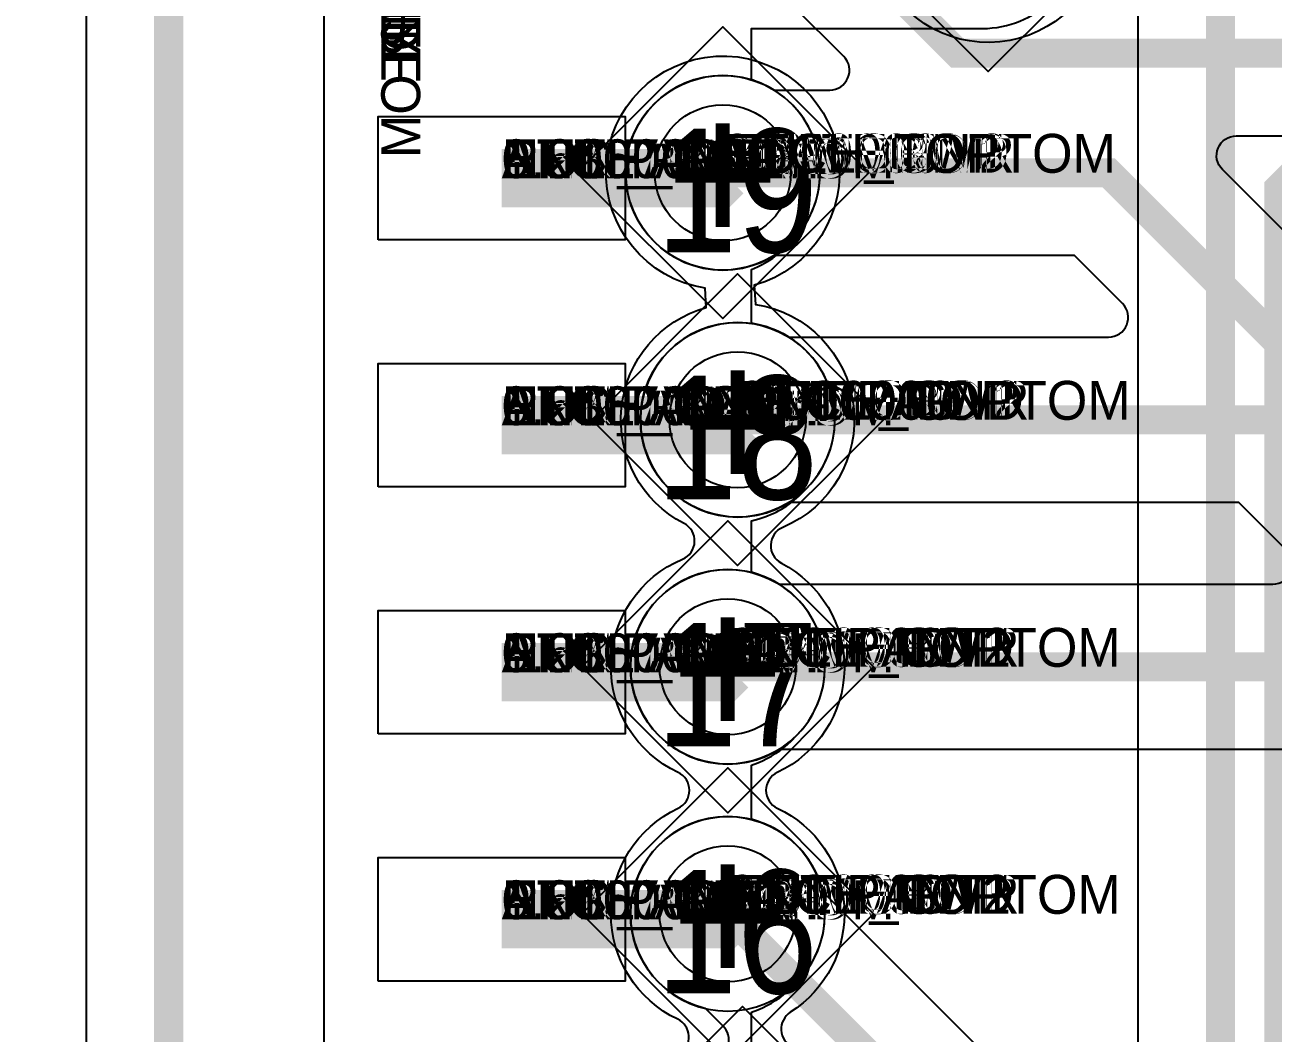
# Model space of a CAD drawing. Extents: x 0 to 323, y 0 to 320.
# Drawn here: x 104.1 to 110.52, y 10.41 to 15.59 of the extents above; entities that cross this region are included whole.
import ezdxf
from ezdxf.enums import TextEntityAlignment as Align

# ---------------------------------------------------------------- set-up
doc = ezdxf.new("R2010")
doc.units = 0
doc.header["$MEASUREMENT"] = 0
doc.layers.get('0').update_dxf_attribs({"linetype": 'CONTINUOUS'})
for name, color, linetype in [('CDN_FIGURES', 7, 'CONTINUOUS'), ('ETCH_BOTTOM', 7, 'CONTINUOUS'), ('ETCH_GND', 3, 'CONTINUOUS'), ('ETCH_INT1', 4, 'CONTINUOUS'), ('ETCH_INT2', 5, 'CONTINUOUS'), ('ETCH_PWR', 6, 'CONTINUOUS'), ('ETCH_TOP', 2, 'CONTINUOUS'), ('MANUFACTURING_NCLEGEND-1-6', 8, 'CONTINUOUS'), ('PACKAGE_GEOMETRY_ASSEMBLY_TOP', 11, 'CONTINUOUS'), ('PACKAGE_GEOMETRY_PIN_NUMBER', 9, 'CONTINUOUS')]:
    doc.layers.add(name, color=color, linetype=linetype)

# ---------------------------------------------------------------- blocks, each defined once
blk = doc.blocks.new('PAD_INFO')
for tag in ['SHAPE_TYPE', 'PAD_HEIGHT', 'PAD_LAYER', 'PAD_TYPE', 'PAD_WIDTH']:
    blk.add_attdef(tag, (0, 0), '', height=0.2)
at = {"flags": 2}
blk.add_attdef('CDN_TYPE', (0, 0), '', height=0.2, dxfattribs=at)
blk = doc.blocks.new('DRILL_INFO')
at = {"flags": 2}
blk.add_attdef('CDN_TYPE', (0, 0), '', height=0.2, dxfattribs=at)
for tag in ['FSHAPE', 'FCHAR', 'DRILL_HEIGHT', 'DIAMETER', 'PLATED', 'DRILL_WIDTH']:
    blk.add_attdef(tag, (0, 0), '', height=0.2)
blk = doc.blocks.new('VIA0700X0300')
at = {"layer": 'ETCH_BOTTOM'}
blk.add_circle((0, 0), 0.35, dxfattribs=at)
at = {"layer": 'ETCH_GND'}
blk.add_circle((0, 0), 0.35, dxfattribs=at)
at = {"layer": 'ETCH_INT1'}
blk.add_circle((0, 0), 0.35, dxfattribs=at)
at = {"layer": 'ETCH_INT2'}
blk.add_circle((0, 0), 0.35, dxfattribs=at)
at = {"layer": 'ETCH_PWR'}
blk.add_circle((0, 0), 0.35, dxfattribs=at)
at = {"layer": 'ETCH_TOP'}
blk.add_circle((0, 0), 0.35, dxfattribs=at)
ref = blk.add_blockref('PAD_INFO', (0, 0))
ref.add_attrib('PAD_LAYER', 'ETCH_TOP', (0, 0), dxfattribs={"height": 0.2})
ref.add_attrib('SHAPE_TYPE', 'NULL', (0, 0), dxfattribs={"height": 0.2})
ref.add_attrib('PAD_TYPE', 'ANTIPAD', (0, 0), dxfattribs={"height": 0.2})
ref.add_attrib('PAD_WIDTH', '0.000000', (0, 0), dxfattribs={"height": 0.2})
ref.add_attrib('PAD_HEIGHT', '0.000000', (0, 0), dxfattribs={"height": 0.2})
ref = blk.add_blockref('PAD_INFO', (0, 0))
ref.add_attrib('PAD_LAYER', 'ETCH_GND', (0, 0), dxfattribs={"height": 0.2})
ref.add_attrib('SHAPE_TYPE', 'NULL', (0, 0), dxfattribs={"height": 0.2})
ref.add_attrib('PAD_TYPE', 'ANTIPAD', (0, 0), dxfattribs={"height": 0.2})
ref.add_attrib('PAD_WIDTH', '0.000000', (0, 0), dxfattribs={"height": 0.2})
ref.add_attrib('PAD_HEIGHT', '0.000000', (0, 0), dxfattribs={"height": 0.2})
ref = blk.add_blockref('PAD_INFO', (0, 0))
ref.add_attrib('PAD_LAYER', 'ETCH_INT1', (0, 0), dxfattribs={"height": 0.2})
ref.add_attrib('SHAPE_TYPE', 'NULL', (0, 0), dxfattribs={"height": 0.2})
ref.add_attrib('PAD_TYPE', 'ANTIPAD', (0, 0), dxfattribs={"height": 0.2})
ref.add_attrib('PAD_WIDTH', '0.000000', (0, 0), dxfattribs={"height": 0.2})
ref.add_attrib('PAD_HEIGHT', '0.000000', (0, 0), dxfattribs={"height": 0.2})
ref = blk.add_blockref('PAD_INFO', (0, 0))
ref.add_attrib('PAD_LAYER', 'ETCH_INT2', (0, 0), dxfattribs={"height": 0.2})
ref.add_attrib('SHAPE_TYPE', 'NULL', (0, 0), dxfattribs={"height": 0.2})
ref.add_attrib('PAD_TYPE', 'ANTIPAD', (0, 0), dxfattribs={"height": 0.2})
ref.add_attrib('PAD_WIDTH', '0.000000', (0, 0), dxfattribs={"height": 0.2})
ref.add_attrib('PAD_HEIGHT', '0.000000', (0, 0), dxfattribs={"height": 0.2})
ref = blk.add_blockref('PAD_INFO', (0, 0))
ref.add_attrib('PAD_LAYER', 'ETCH_PWR', (0, 0), dxfattribs={"height": 0.2})
ref.add_attrib('SHAPE_TYPE', 'NULL', (0, 0), dxfattribs={"height": 0.2})
ref.add_attrib('PAD_TYPE', 'ANTIPAD', (0, 0), dxfattribs={"height": 0.2})
ref.add_attrib('PAD_WIDTH', '0.000000', (0, 0), dxfattribs={"height": 0.2})
ref.add_attrib('PAD_HEIGHT', '0.000000', (0, 0), dxfattribs={"height": 0.2})
ref = blk.add_blockref('PAD_INFO', (0, 0))
ref.add_attrib('PAD_LAYER', 'ETCH_BOTTOM', (0, 0), dxfattribs={"height": 0.2})
ref.add_attrib('SHAPE_TYPE', 'NULL', (0, 0), dxfattribs={"height": 0.2})
ref.add_attrib('PAD_TYPE', 'ANTIPAD', (0, 0), dxfattribs={"height": 0.2})
ref.add_attrib('PAD_WIDTH', '0.000000', (0, 0), dxfattribs={"height": 0.2})
ref.add_attrib('PAD_HEIGHT', '0.000000', (0, 0), dxfattribs={"height": 0.2})
ref = blk.add_blockref('PAD_INFO', (0, 0))
ref.add_attrib('PAD_LAYER', 'ETCH_TOP', (0, 0), dxfattribs={"height": 0.2})
ref.add_attrib('SHAPE_TYPE', 'NULL', (0, 0), dxfattribs={"height": 0.2})
ref.add_attrib('PAD_TYPE', 'THERMAL', (0, 0), dxfattribs={"height": 0.2})
ref.add_attrib('PAD_WIDTH', '0.000000', (0, 0), dxfattribs={"height": 0.2})
ref.add_attrib('PAD_HEIGHT', '0.000000', (0, 0), dxfattribs={"height": 0.2})
ref = blk.add_blockref('PAD_INFO', (0, 0))
ref.add_attrib('PAD_LAYER', 'ETCH_GND', (0, 0), dxfattribs={"height": 0.2})
ref.add_attrib('SHAPE_TYPE', 'NULL', (0, 0), dxfattribs={"height": 0.2})
ref.add_attrib('PAD_TYPE', 'THERMAL', (0, 0), dxfattribs={"height": 0.2})
ref.add_attrib('PAD_WIDTH', '0.000000', (0, 0), dxfattribs={"height": 0.2})
ref.add_attrib('PAD_HEIGHT', '0.000000', (0, 0), dxfattribs={"height": 0.2})
ref = blk.add_blockref('PAD_INFO', (0, 0))
ref.add_attrib('PAD_LAYER', 'ETCH_INT1', (0, 0), dxfattribs={"height": 0.2})
ref.add_attrib('SHAPE_TYPE', 'NULL', (0, 0), dxfattribs={"height": 0.2})
ref.add_attrib('PAD_TYPE', 'THERMAL', (0, 0), dxfattribs={"height": 0.2})
ref.add_attrib('PAD_WIDTH', '0.000000', (0, 0), dxfattribs={"height": 0.2})
ref.add_attrib('PAD_HEIGHT', '0.000000', (0, 0), dxfattribs={"height": 0.2})
ref = blk.add_blockref('PAD_INFO', (0, 0))
ref.add_attrib('PAD_LAYER', 'ETCH_INT2', (0, 0), dxfattribs={"height": 0.2})
ref.add_attrib('SHAPE_TYPE', 'NULL', (0, 0), dxfattribs={"height": 0.2})
ref.add_attrib('PAD_TYPE', 'THERMAL', (0, 0), dxfattribs={"height": 0.2})
ref.add_attrib('PAD_WIDTH', '0.000000', (0, 0), dxfattribs={"height": 0.2})
ref.add_attrib('PAD_HEIGHT', '0.000000', (0, 0), dxfattribs={"height": 0.2})
ref = blk.add_blockref('PAD_INFO', (0, 0))
ref.add_attrib('PAD_LAYER', 'ETCH_PWR', (0, 0), dxfattribs={"height": 0.2})
ref.add_attrib('SHAPE_TYPE', 'NULL', (0, 0), dxfattribs={"height": 0.2})
ref.add_attrib('PAD_TYPE', 'THERMAL', (0, 0), dxfattribs={"height": 0.2})
ref.add_attrib('PAD_WIDTH', '0.000000', (0, 0), dxfattribs={"height": 0.2})
ref.add_attrib('PAD_HEIGHT', '0.000000', (0, 0), dxfattribs={"height": 0.2})
ref = blk.add_blockref('PAD_INFO', (0, 0))
ref.add_attrib('PAD_LAYER', 'ETCH_BOTTOM', (0, 0), dxfattribs={"height": 0.2})
ref.add_attrib('SHAPE_TYPE', 'NULL', (0, 0), dxfattribs={"height": 0.2})
ref.add_attrib('PAD_TYPE', 'THERMAL', (0, 0), dxfattribs={"height": 0.2})
ref.add_attrib('PAD_WIDTH', '0.000000', (0, 0), dxfattribs={"height": 0.2})
ref.add_attrib('PAD_HEIGHT', '0.000000', (0, 0), dxfattribs={"height": 0.2})
ref = blk.add_blockref('PAD_INFO', (0, 0))
ref.add_attrib('PAD_LAYER', 'ETCH_TOP', (0, 0), dxfattribs={"height": 0.2})
ref.add_attrib('SHAPE_TYPE', 'CIRCLE', (0, 0), dxfattribs={"height": 0.2})
ref.add_attrib('PAD_TYPE', 'REGULAR', (0, 0), dxfattribs={"height": 0.2})
ref.add_attrib('PAD_WIDTH', '0.700000', (0, 0), dxfattribs={"height": 0.2})
ref.add_attrib('PAD_HEIGHT', '0.700000', (0, 0), dxfattribs={"height": 0.2})
ref = blk.add_blockref('PAD_INFO', (0, 0))
ref.add_attrib('PAD_LAYER', 'ETCH_GND', (0, 0), dxfattribs={"height": 0.2})
ref.add_attrib('SHAPE_TYPE', 'CIRCLE', (0, 0), dxfattribs={"height": 0.2})
ref.add_attrib('PAD_TYPE', 'REGULAR', (0, 0), dxfattribs={"height": 0.2})
ref.add_attrib('PAD_WIDTH', '0.700000', (0, 0), dxfattribs={"height": 0.2})
ref.add_attrib('PAD_HEIGHT', '0.700000', (0, 0), dxfattribs={"height": 0.2})
ref = blk.add_blockref('PAD_INFO', (0, 0))
ref.add_attrib('PAD_LAYER', 'ETCH_INT1', (0, 0), dxfattribs={"height": 0.2})
ref.add_attrib('SHAPE_TYPE', 'CIRCLE', (0, 0), dxfattribs={"height": 0.2})
ref.add_attrib('PAD_TYPE', 'REGULAR', (0, 0), dxfattribs={"height": 0.2})
ref.add_attrib('PAD_WIDTH', '0.700000', (0, 0), dxfattribs={"height": 0.2})
ref.add_attrib('PAD_HEIGHT', '0.700000', (0, 0), dxfattribs={"height": 0.2})
ref = blk.add_blockref('PAD_INFO', (0, 0))
ref.add_attrib('PAD_LAYER', 'ETCH_INT2', (0, 0), dxfattribs={"height": 0.2})
ref.add_attrib('SHAPE_TYPE', 'CIRCLE', (0, 0), dxfattribs={"height": 0.2})
ref.add_attrib('PAD_TYPE', 'REGULAR', (0, 0), dxfattribs={"height": 0.2})
ref.add_attrib('PAD_WIDTH', '0.700000', (0, 0), dxfattribs={"height": 0.2})
ref.add_attrib('PAD_HEIGHT', '0.700000', (0, 0), dxfattribs={"height": 0.2})
ref = blk.add_blockref('PAD_INFO', (0, 0))
ref.add_attrib('PAD_LAYER', 'ETCH_PWR', (0, 0), dxfattribs={"height": 0.2})
ref.add_attrib('SHAPE_TYPE', 'CIRCLE', (0, 0), dxfattribs={"height": 0.2})
ref.add_attrib('PAD_TYPE', 'REGULAR', (0, 0), dxfattribs={"height": 0.2})
ref.add_attrib('PAD_WIDTH', '0.700000', (0, 0), dxfattribs={"height": 0.2})
ref.add_attrib('PAD_HEIGHT', '0.700000', (0, 0), dxfattribs={"height": 0.2})
ref = blk.add_blockref('PAD_INFO', (0, 0))
ref.add_attrib('PAD_LAYER', 'ETCH_BOTTOM', (0, 0), dxfattribs={"height": 0.2})
ref.add_attrib('SHAPE_TYPE', 'CIRCLE', (0, 0), dxfattribs={"height": 0.2})
ref.add_attrib('PAD_TYPE', 'REGULAR', (0, 0), dxfattribs={"height": 0.2})
ref.add_attrib('PAD_WIDTH', '0.700000', (0, 0), dxfattribs={"height": 0.2})
ref.add_attrib('PAD_HEIGHT', '0.700000', (0, 0), dxfattribs={"height": 0.2})
ref = blk.add_blockref('DRILL_INFO', (0, 0))
ref.add_attrib('DIAMETER', '0.300000', (0, 0), dxfattribs={"height": 0.2})
ref.add_attrib('PLATED', 'PLATED', (0, 0), dxfattribs={"height": 0.2})
ref.add_attrib('FSHAPE', 'DIAMOND', (0, 0), dxfattribs={"height": 0.2})
ref.add_attrib('FCHAR', '+', (0, 0), dxfattribs={"height": 0.2})
ref.add_attrib('DRILL_WIDTH', '1.500000', (0, 0), dxfattribs={"height": 0.2})
ref.add_attrib('DRILL_HEIGHT', '1.500000', (0, 0), dxfattribs={"height": 0.2})
for tag in ['CDN_TYPE', 'PIN']:
    blk.add_attdef(tag, (0, 0), '', height=0.2)
at = {"flags": 2}
for tag in ['PSTKNAME', 'BBV']:
    blk.add_attdef(tag, (0, 0), '', height=0.2, dxfattribs=at)
blk = doc.blocks.new('FIGURE_DIAMOND')
at = {"layer": 'CDN_FIGURES'}
blk.add_lwpolyline([(-0.5, 0), (0, 0.5), (0.5, 0), (0, -0.5)], close=True, dxfattribs=at)
blk = doc.blocks.new('SMD50_25')
at = {"layer": 'ETCH_TOP'}
blk.add_lwpolyline([(-0.635, -0.3175), (-0.635, 0.3175), (0.635, 0.3175), (0.635, -0.3175)], close=True, dxfattribs=at)
ref = blk.add_blockref('PAD_INFO', (0, 0))
ref.add_attrib('PAD_LAYER', 'ETCH_TOP', (0, 0), dxfattribs={"height": 0.2})
ref.add_attrib('SHAPE_TYPE', 'NULL', (0, 0), dxfattribs={"height": 0.2})
ref.add_attrib('PAD_TYPE', 'ANTIPAD', (0, 0), dxfattribs={"height": 0.2})
ref.add_attrib('PAD_WIDTH', '0.000000', (0, 0), dxfattribs={"height": 0.2})
ref.add_attrib('PAD_HEIGHT', '0.000000', (0, 0), dxfattribs={"height": 0.2})
ref = blk.add_blockref('PAD_INFO', (0, 0))
ref.add_attrib('PAD_LAYER', 'ETCH_GND', (0, 0), dxfattribs={"height": 0.2})
ref.add_attrib('SHAPE_TYPE', 'NULL', (0, 0), dxfattribs={"height": 0.2})
ref.add_attrib('PAD_TYPE', 'ANTIPAD', (0, 0), dxfattribs={"height": 0.2})
ref.add_attrib('PAD_WIDTH', '0.000000', (0, 0), dxfattribs={"height": 0.2})
ref.add_attrib('PAD_HEIGHT', '0.000000', (0, 0), dxfattribs={"height": 0.2})
ref = blk.add_blockref('PAD_INFO', (0, 0))
ref.add_attrib('PAD_LAYER', 'ETCH_INT1', (0, 0), dxfattribs={"height": 0.2})
ref.add_attrib('SHAPE_TYPE', 'NULL', (0, 0), dxfattribs={"height": 0.2})
ref.add_attrib('PAD_TYPE', 'ANTIPAD', (0, 0), dxfattribs={"height": 0.2})
ref.add_attrib('PAD_WIDTH', '0.000000', (0, 0), dxfattribs={"height": 0.2})
ref.add_attrib('PAD_HEIGHT', '0.000000', (0, 0), dxfattribs={"height": 0.2})
ref = blk.add_blockref('PAD_INFO', (0, 0))
ref.add_attrib('PAD_LAYER', 'ETCH_INT2', (0, 0), dxfattribs={"height": 0.2})
ref.add_attrib('SHAPE_TYPE', 'NULL', (0, 0), dxfattribs={"height": 0.2})
ref.add_attrib('PAD_TYPE', 'ANTIPAD', (0, 0), dxfattribs={"height": 0.2})
ref.add_attrib('PAD_WIDTH', '0.000000', (0, 0), dxfattribs={"height": 0.2})
ref.add_attrib('PAD_HEIGHT', '0.000000', (0, 0), dxfattribs={"height": 0.2})
ref = blk.add_blockref('PAD_INFO', (0, 0))
ref.add_attrib('PAD_LAYER', 'ETCH_PWR', (0, 0), dxfattribs={"height": 0.2})
ref.add_attrib('SHAPE_TYPE', 'NULL', (0, 0), dxfattribs={"height": 0.2})
ref.add_attrib('PAD_TYPE', 'ANTIPAD', (0, 0), dxfattribs={"height": 0.2})
ref.add_attrib('PAD_WIDTH', '0.000000', (0, 0), dxfattribs={"height": 0.2})
ref.add_attrib('PAD_HEIGHT', '0.000000', (0, 0), dxfattribs={"height": 0.2})
ref = blk.add_blockref('PAD_INFO', (0, 0))
ref.add_attrib('PAD_LAYER', 'ETCH_BOTTOM', (0, 0), dxfattribs={"height": 0.2})
ref.add_attrib('SHAPE_TYPE', 'NULL', (0, 0), dxfattribs={"height": 0.2})
ref.add_attrib('PAD_TYPE', 'ANTIPAD', (0, 0), dxfattribs={"height": 0.2})
ref.add_attrib('PAD_WIDTH', '0.000000', (0, 0), dxfattribs={"height": 0.2})
ref.add_attrib('PAD_HEIGHT', '0.000000', (0, 0), dxfattribs={"height": 0.2})
ref = blk.add_blockref('PAD_INFO', (0, 0))
ref.add_attrib('PAD_LAYER', 'ETCH_TOP', (0, 0), dxfattribs={"height": 0.2})
ref.add_attrib('SHAPE_TYPE', 'NULL', (0, 0), dxfattribs={"height": 0.2})
ref.add_attrib('PAD_TYPE', 'THERMAL', (0, 0), dxfattribs={"height": 0.2})
ref.add_attrib('PAD_WIDTH', '0.000000', (0, 0), dxfattribs={"height": 0.2})
ref.add_attrib('PAD_HEIGHT', '0.000000', (0, 0), dxfattribs={"height": 0.2})
ref = blk.add_blockref('PAD_INFO', (0, 0))
ref.add_attrib('PAD_LAYER', 'ETCH_GND', (0, 0), dxfattribs={"height": 0.2})
ref.add_attrib('SHAPE_TYPE', 'NULL', (0, 0), dxfattribs={"height": 0.2})
ref.add_attrib('PAD_TYPE', 'THERMAL', (0, 0), dxfattribs={"height": 0.2})
ref.add_attrib('PAD_WIDTH', '0.000000', (0, 0), dxfattribs={"height": 0.2})
ref.add_attrib('PAD_HEIGHT', '0.000000', (0, 0), dxfattribs={"height": 0.2})
ref = blk.add_blockref('PAD_INFO', (0, 0))
ref.add_attrib('PAD_LAYER', 'ETCH_INT1', (0, 0), dxfattribs={"height": 0.2})
ref.add_attrib('SHAPE_TYPE', 'NULL', (0, 0), dxfattribs={"height": 0.2})
ref.add_attrib('PAD_TYPE', 'THERMAL', (0, 0), dxfattribs={"height": 0.2})
ref.add_attrib('PAD_WIDTH', '0.000000', (0, 0), dxfattribs={"height": 0.2})
ref.add_attrib('PAD_HEIGHT', '0.000000', (0, 0), dxfattribs={"height": 0.2})
ref = blk.add_blockref('PAD_INFO', (0, 0))
ref.add_attrib('PAD_LAYER', 'ETCH_INT2', (0, 0), dxfattribs={"height": 0.2})
ref.add_attrib('SHAPE_TYPE', 'NULL', (0, 0), dxfattribs={"height": 0.2})
ref.add_attrib('PAD_TYPE', 'THERMAL', (0, 0), dxfattribs={"height": 0.2})
ref.add_attrib('PAD_WIDTH', '0.000000', (0, 0), dxfattribs={"height": 0.2})
ref.add_attrib('PAD_HEIGHT', '0.000000', (0, 0), dxfattribs={"height": 0.2})
ref = blk.add_blockref('PAD_INFO', (0, 0))
ref.add_attrib('PAD_LAYER', 'ETCH_PWR', (0, 0), dxfattribs={"height": 0.2})
ref.add_attrib('SHAPE_TYPE', 'NULL', (0, 0), dxfattribs={"height": 0.2})
ref.add_attrib('PAD_TYPE', 'THERMAL', (0, 0), dxfattribs={"height": 0.2})
ref.add_attrib('PAD_WIDTH', '0.000000', (0, 0), dxfattribs={"height": 0.2})
ref.add_attrib('PAD_HEIGHT', '0.000000', (0, 0), dxfattribs={"height": 0.2})
ref = blk.add_blockref('PAD_INFO', (0, 0))
ref.add_attrib('PAD_LAYER', 'ETCH_BOTTOM', (0, 0), dxfattribs={"height": 0.2})
ref.add_attrib('SHAPE_TYPE', 'NULL', (0, 0), dxfattribs={"height": 0.2})
ref.add_attrib('PAD_TYPE', 'THERMAL', (0, 0), dxfattribs={"height": 0.2})
ref.add_attrib('PAD_WIDTH', '0.000000', (0, 0), dxfattribs={"height": 0.2})
ref.add_attrib('PAD_HEIGHT', '0.000000', (0, 0), dxfattribs={"height": 0.2})
ref = blk.add_blockref('PAD_INFO', (0, 0))
ref.add_attrib('PAD_LAYER', 'ETCH_TOP', (0, 0), dxfattribs={"height": 0.2})
ref.add_attrib('SHAPE_TYPE', 'RECTANGLE', (0, 0), dxfattribs={"height": 0.2})
ref.add_attrib('PAD_TYPE', 'REGULAR', (0, 0), dxfattribs={"height": 0.2})
ref.add_attrib('PAD_WIDTH', '1.270000', (0, 0), dxfattribs={"height": 0.2})
ref.add_attrib('PAD_HEIGHT', '0.635000', (0, 0), dxfattribs={"height": 0.2})
ref = blk.add_blockref('PAD_INFO', (0, 0))
ref.add_attrib('PAD_LAYER', 'ETCH_GND', (0, 0), dxfattribs={"height": 0.2})
ref.add_attrib('SHAPE_TYPE', 'NULL', (0, 0), dxfattribs={"height": 0.2})
ref.add_attrib('PAD_TYPE', 'REGULAR', (0, 0), dxfattribs={"height": 0.2})
ref.add_attrib('PAD_WIDTH', '0.000000', (0, 0), dxfattribs={"height": 0.2})
ref.add_attrib('PAD_HEIGHT', '0.000000', (0, 0), dxfattribs={"height": 0.2})
ref = blk.add_blockref('PAD_INFO', (0, 0))
ref.add_attrib('PAD_LAYER', 'ETCH_INT1', (0, 0), dxfattribs={"height": 0.2})
ref.add_attrib('SHAPE_TYPE', 'NULL', (0, 0), dxfattribs={"height": 0.2})
ref.add_attrib('PAD_TYPE', 'REGULAR', (0, 0), dxfattribs={"height": 0.2})
ref.add_attrib('PAD_WIDTH', '0.000000', (0, 0), dxfattribs={"height": 0.2})
ref.add_attrib('PAD_HEIGHT', '0.000000', (0, 0), dxfattribs={"height": 0.2})
ref = blk.add_blockref('PAD_INFO', (0, 0))
ref.add_attrib('PAD_LAYER', 'ETCH_INT2', (0, 0), dxfattribs={"height": 0.2})
ref.add_attrib('SHAPE_TYPE', 'NULL', (0, 0), dxfattribs={"height": 0.2})
ref.add_attrib('PAD_TYPE', 'REGULAR', (0, 0), dxfattribs={"height": 0.2})
ref.add_attrib('PAD_WIDTH', '0.000000', (0, 0), dxfattribs={"height": 0.2})
ref.add_attrib('PAD_HEIGHT', '0.000000', (0, 0), dxfattribs={"height": 0.2})
ref = blk.add_blockref('PAD_INFO', (0, 0))
ref.add_attrib('PAD_LAYER', 'ETCH_PWR', (0, 0), dxfattribs={"height": 0.2})
ref.add_attrib('SHAPE_TYPE', 'NULL', (0, 0), dxfattribs={"height": 0.2})
ref.add_attrib('PAD_TYPE', 'REGULAR', (0, 0), dxfattribs={"height": 0.2})
ref.add_attrib('PAD_WIDTH', '0.000000', (0, 0), dxfattribs={"height": 0.2})
ref.add_attrib('PAD_HEIGHT', '0.000000', (0, 0), dxfattribs={"height": 0.2})
ref = blk.add_blockref('PAD_INFO', (0, 0))
ref.add_attrib('PAD_LAYER', 'ETCH_BOTTOM', (0, 0), dxfattribs={"height": 0.2})
ref.add_attrib('SHAPE_TYPE', 'NULL', (0, 0), dxfattribs={"height": 0.2})
ref.add_attrib('PAD_TYPE', 'REGULAR', (0, 0), dxfattribs={"height": 0.2})
ref.add_attrib('PAD_WIDTH', '0.000000', (0, 0), dxfattribs={"height": 0.2})
ref.add_attrib('PAD_HEIGHT', '0.000000', (0, 0), dxfattribs={"height": 0.2})
ref = blk.add_blockref('DRILL_INFO', (0, 0))
ref.add_attrib('DIAMETER', '0.000000', (0, 0), dxfattribs={"height": 0.2})
ref.add_attrib('PLATED', 'NON_PLATED', (0, 0), dxfattribs={"height": 0.2})
ref.add_attrib('FSHAPE', 'NULL', (0, 0), dxfattribs={"height": 0.2})
ref.add_attrib('DRILL_WIDTH', '0.000000', (0, 0), dxfattribs={"height": 0.2})
ref.add_attrib('DRILL_HEIGHT', '0.000000', (0, 0), dxfattribs={"height": 0.2})
for tag in ['CDN_TYPE', 'PIN']:
    blk.add_attdef(tag, (0, 0), '', height=0.2)
at = {"flags": 2}
for tag in ['PSTKNAME', 'BBV']:
    blk.add_attdef(tag, (0, 0), '', height=0.2, dxfattribs=at)
blk = doc.blocks.new('SOIC24W')
at = {"layer": 'PACKAGE_GEOMETRY_ASSEMBLY_TOP'}
blk.add_lwpolyline([(-3.8354, -7.62), (-3.8354, 7.62), (3.7846, 7.62), (3.7846, -7.62)], close=True, dxfattribs=at)
at = {"layer": 'ETCH_TOP'}
for p in [(4.699, 0.635), (4.699, -3.175), (4.699, -0.635), (4.699, -1.905)]:
    blk.add_blockref('SMD50_25', p, dxfattribs=at)
at = {"flags": 2}
for tag in ['SYMBOL_TYPE', 'CDN_TYPE', 'REFDES']:
    blk.add_attdef(tag, (0, 0), '', height=0.2, dxfattribs=at)
blk = doc.blocks.new('RC1000X1500TS')
at = {"layer": 'ETCH_TOP'}
blk.add_lwpolyline([(-0.5, -0.75), (-0.5, 0.75), (0.5, 0.75), (0.5, -0.75)], close=True, dxfattribs=at)
ref = blk.add_blockref('PAD_INFO', (0, 0))
ref.add_attrib('PAD_LAYER', 'ETCH_TOP', (0, 0), dxfattribs={"height": 0.2})
ref.add_attrib('SHAPE_TYPE', 'NULL', (0, 0), dxfattribs={"height": 0.2})
ref.add_attrib('PAD_TYPE', 'ANTIPAD', (0, 0), dxfattribs={"height": 0.2})
ref.add_attrib('PAD_WIDTH', '0.000000', (0, 0), dxfattribs={"height": 0.2})
ref.add_attrib('PAD_HEIGHT', '0.000000', (0, 0), dxfattribs={"height": 0.2})
ref = blk.add_blockref('PAD_INFO', (0, 0))
ref.add_attrib('PAD_LAYER', 'ETCH_GND', (0, 0), dxfattribs={"height": 0.2})
ref.add_attrib('SHAPE_TYPE', 'NULL', (0, 0), dxfattribs={"height": 0.2})
ref.add_attrib('PAD_TYPE', 'ANTIPAD', (0, 0), dxfattribs={"height": 0.2})
ref.add_attrib('PAD_WIDTH', '0.000000', (0, 0), dxfattribs={"height": 0.2})
ref.add_attrib('PAD_HEIGHT', '0.000000', (0, 0), dxfattribs={"height": 0.2})
ref = blk.add_blockref('PAD_INFO', (0, 0))
ref.add_attrib('PAD_LAYER', 'ETCH_INT1', (0, 0), dxfattribs={"height": 0.2})
ref.add_attrib('SHAPE_TYPE', 'NULL', (0, 0), dxfattribs={"height": 0.2})
ref.add_attrib('PAD_TYPE', 'ANTIPAD', (0, 0), dxfattribs={"height": 0.2})
ref.add_attrib('PAD_WIDTH', '0.000000', (0, 0), dxfattribs={"height": 0.2})
ref.add_attrib('PAD_HEIGHT', '0.000000', (0, 0), dxfattribs={"height": 0.2})
ref = blk.add_blockref('PAD_INFO', (0, 0))
ref.add_attrib('PAD_LAYER', 'ETCH_INT2', (0, 0), dxfattribs={"height": 0.2})
ref.add_attrib('SHAPE_TYPE', 'NULL', (0, 0), dxfattribs={"height": 0.2})
ref.add_attrib('PAD_TYPE', 'ANTIPAD', (0, 0), dxfattribs={"height": 0.2})
ref.add_attrib('PAD_WIDTH', '0.000000', (0, 0), dxfattribs={"height": 0.2})
ref.add_attrib('PAD_HEIGHT', '0.000000', (0, 0), dxfattribs={"height": 0.2})
ref = blk.add_blockref('PAD_INFO', (0, 0))
ref.add_attrib('PAD_LAYER', 'ETCH_PWR', (0, 0), dxfattribs={"height": 0.2})
ref.add_attrib('SHAPE_TYPE', 'NULL', (0, 0), dxfattribs={"height": 0.2})
ref.add_attrib('PAD_TYPE', 'ANTIPAD', (0, 0), dxfattribs={"height": 0.2})
ref.add_attrib('PAD_WIDTH', '0.000000', (0, 0), dxfattribs={"height": 0.2})
ref.add_attrib('PAD_HEIGHT', '0.000000', (0, 0), dxfattribs={"height": 0.2})
ref = blk.add_blockref('PAD_INFO', (0, 0))
ref.add_attrib('PAD_LAYER', 'ETCH_BOTTOM', (0, 0), dxfattribs={"height": 0.2})
ref.add_attrib('SHAPE_TYPE', 'NULL', (0, 0), dxfattribs={"height": 0.2})
ref.add_attrib('PAD_TYPE', 'ANTIPAD', (0, 0), dxfattribs={"height": 0.2})
ref.add_attrib('PAD_WIDTH', '0.000000', (0, 0), dxfattribs={"height": 0.2})
ref.add_attrib('PAD_HEIGHT', '0.000000', (0, 0), dxfattribs={"height": 0.2})
ref = blk.add_blockref('PAD_INFO', (0, 0))
ref.add_attrib('PAD_LAYER', 'ETCH_TOP', (0, 0), dxfattribs={"height": 0.2})
ref.add_attrib('SHAPE_TYPE', 'NULL', (0, 0), dxfattribs={"height": 0.2})
ref.add_attrib('PAD_TYPE', 'THERMAL', (0, 0), dxfattribs={"height": 0.2})
ref.add_attrib('PAD_WIDTH', '0.000000', (0, 0), dxfattribs={"height": 0.2})
ref.add_attrib('PAD_HEIGHT', '0.000000', (0, 0), dxfattribs={"height": 0.2})
ref = blk.add_blockref('PAD_INFO', (0, 0))
ref.add_attrib('PAD_LAYER', 'ETCH_GND', (0, 0), dxfattribs={"height": 0.2})
ref.add_attrib('SHAPE_TYPE', 'NULL', (0, 0), dxfattribs={"height": 0.2})
ref.add_attrib('PAD_TYPE', 'THERMAL', (0, 0), dxfattribs={"height": 0.2})
ref.add_attrib('PAD_WIDTH', '0.000000', (0, 0), dxfattribs={"height": 0.2})
ref.add_attrib('PAD_HEIGHT', '0.000000', (0, 0), dxfattribs={"height": 0.2})
ref = blk.add_blockref('PAD_INFO', (0, 0))
ref.add_attrib('PAD_LAYER', 'ETCH_INT1', (0, 0), dxfattribs={"height": 0.2})
ref.add_attrib('SHAPE_TYPE', 'NULL', (0, 0), dxfattribs={"height": 0.2})
ref.add_attrib('PAD_TYPE', 'THERMAL', (0, 0), dxfattribs={"height": 0.2})
ref.add_attrib('PAD_WIDTH', '0.000000', (0, 0), dxfattribs={"height": 0.2})
ref.add_attrib('PAD_HEIGHT', '0.000000', (0, 0), dxfattribs={"height": 0.2})
ref = blk.add_blockref('PAD_INFO', (0, 0))
ref.add_attrib('PAD_LAYER', 'ETCH_INT2', (0, 0), dxfattribs={"height": 0.2})
ref.add_attrib('SHAPE_TYPE', 'NULL', (0, 0), dxfattribs={"height": 0.2})
ref.add_attrib('PAD_TYPE', 'THERMAL', (0, 0), dxfattribs={"height": 0.2})
ref.add_attrib('PAD_WIDTH', '0.000000', (0, 0), dxfattribs={"height": 0.2})
ref.add_attrib('PAD_HEIGHT', '0.000000', (0, 0), dxfattribs={"height": 0.2})
ref = blk.add_blockref('PAD_INFO', (0, 0))
ref.add_attrib('PAD_LAYER', 'ETCH_PWR', (0, 0), dxfattribs={"height": 0.2})
ref.add_attrib('SHAPE_TYPE', 'NULL', (0, 0), dxfattribs={"height": 0.2})
ref.add_attrib('PAD_TYPE', 'THERMAL', (0, 0), dxfattribs={"height": 0.2})
ref.add_attrib('PAD_WIDTH', '0.000000', (0, 0), dxfattribs={"height": 0.2})
ref.add_attrib('PAD_HEIGHT', '0.000000', (0, 0), dxfattribs={"height": 0.2})
ref = blk.add_blockref('PAD_INFO', (0, 0))
ref.add_attrib('PAD_LAYER', 'ETCH_BOTTOM', (0, 0), dxfattribs={"height": 0.2})
ref.add_attrib('SHAPE_TYPE', 'NULL', (0, 0), dxfattribs={"height": 0.2})
ref.add_attrib('PAD_TYPE', 'THERMAL', (0, 0), dxfattribs={"height": 0.2})
ref.add_attrib('PAD_WIDTH', '0.000000', (0, 0), dxfattribs={"height": 0.2})
ref.add_attrib('PAD_HEIGHT', '0.000000', (0, 0), dxfattribs={"height": 0.2})
ref = blk.add_blockref('PAD_INFO', (0, 0))
ref.add_attrib('PAD_LAYER', 'ETCH_GND', (0, 0), dxfattribs={"height": 0.2})
ref.add_attrib('SHAPE_TYPE', 'NULL', (0, 0), dxfattribs={"height": 0.2})
ref.add_attrib('PAD_TYPE', 'REGULAR', (0, 0), dxfattribs={"height": 0.2})
ref.add_attrib('PAD_WIDTH', '0.000000', (0, 0), dxfattribs={"height": 0.2})
ref.add_attrib('PAD_HEIGHT', '0.000000', (0, 0), dxfattribs={"height": 0.2})
ref = blk.add_blockref('PAD_INFO', (0, 0))
ref.add_attrib('PAD_LAYER', 'ETCH_INT1', (0, 0), dxfattribs={"height": 0.2})
ref.add_attrib('SHAPE_TYPE', 'NULL', (0, 0), dxfattribs={"height": 0.2})
ref.add_attrib('PAD_TYPE', 'REGULAR', (0, 0), dxfattribs={"height": 0.2})
ref.add_attrib('PAD_WIDTH', '0.000000', (0, 0), dxfattribs={"height": 0.2})
ref.add_attrib('PAD_HEIGHT', '0.000000', (0, 0), dxfattribs={"height": 0.2})
ref = blk.add_blockref('PAD_INFO', (0, 0))
ref.add_attrib('PAD_LAYER', 'ETCH_INT2', (0, 0), dxfattribs={"height": 0.2})
ref.add_attrib('SHAPE_TYPE', 'NULL', (0, 0), dxfattribs={"height": 0.2})
ref.add_attrib('PAD_TYPE', 'REGULAR', (0, 0), dxfattribs={"height": 0.2})
ref.add_attrib('PAD_WIDTH', '0.000000', (0, 0), dxfattribs={"height": 0.2})
ref.add_attrib('PAD_HEIGHT', '0.000000', (0, 0), dxfattribs={"height": 0.2})
ref = blk.add_blockref('PAD_INFO', (0, 0))
ref.add_attrib('PAD_LAYER', 'ETCH_PWR', (0, 0), dxfattribs={"height": 0.2})
ref.add_attrib('SHAPE_TYPE', 'NULL', (0, 0), dxfattribs={"height": 0.2})
ref.add_attrib('PAD_TYPE', 'REGULAR', (0, 0), dxfattribs={"height": 0.2})
ref.add_attrib('PAD_WIDTH', '0.000000', (0, 0), dxfattribs={"height": 0.2})
ref.add_attrib('PAD_HEIGHT', '0.000000', (0, 0), dxfattribs={"height": 0.2})
ref = blk.add_blockref('PAD_INFO', (0, 0))
ref.add_attrib('PAD_LAYER', 'ETCH_BOTTOM', (0, 0), dxfattribs={"height": 0.2})
ref.add_attrib('SHAPE_TYPE', 'NULL', (0, 0), dxfattribs={"height": 0.2})
ref.add_attrib('PAD_TYPE', 'REGULAR', (0, 0), dxfattribs={"height": 0.2})
ref.add_attrib('PAD_WIDTH', '0.000000', (0, 0), dxfattribs={"height": 0.2})
ref.add_attrib('PAD_HEIGHT', '0.000000', (0, 0), dxfattribs={"height": 0.2})
ref = blk.add_blockref('DRILL_INFO', (0, 0))
ref.add_attrib('DIAMETER', '0.000000', (0, 0), dxfattribs={"height": 0.2})
ref.add_attrib('PLATED', 'PLATED', (0, 0), dxfattribs={"height": 0.2})
ref.add_attrib('FSHAPE', 'NULL', (0, 0), dxfattribs={"height": 0.2})
ref.add_attrib('DRILL_WIDTH', '0.000000', (0, 0), dxfattribs={"height": 0.2})
ref.add_attrib('DRILL_HEIGHT', '0.000000', (0, 0), dxfattribs={"height": 0.2})
ref = blk.add_blockref('PAD_INFO', (0, 0))
ref.add_attrib('PAD_LAYER', 'ETCH_TOP', (0, 0), dxfattribs={"height": 0.2})
ref.add_attrib('SHAPE_TYPE', 'RECTANGLE', (0, 0), dxfattribs={"height": 0.2})
ref.add_attrib('PAD_TYPE', 'REGULAR', (0, 0), dxfattribs={"height": 0.2})
ref.add_attrib('PAD_WIDTH', '1.000000', (0, 0), dxfattribs={"height": 0.2})
ref.add_attrib('PAD_HEIGHT', '1.500000', (0, 0), dxfattribs={"height": 0.2})
for tag in ['CDN_TYPE', 'PIN']:
    blk.add_attdef(tag, (0, 0), '', height=0.2)
at = {"flags": 2}
for tag in ['PSTKNAME', 'BBV']:
    blk.add_attdef(tag, (0, 0), '', height=0.2, dxfattribs=at)
blk = doc.blocks.new('F56')
at = {"layer": 'ETCH_TOP'}
ref = blk.add_blockref('RC1000X1500TS', (1.75, 0), dxfattribs=at)
ref.add_attrib('CDN_TYPE', 'PIN', (0, 0), dxfattribs={"height": 0.2})
ref.add_attrib('PIN', '2', (0, 0), dxfattribs={"height": 0.2})
at = {"flags": 2}
for tag in ['SYMBOL_TYPE', 'CDN_TYPE', 'REFDES']:
    blk.add_attdef(tag, (0, 0), '', height=0.2, dxfattribs=at)

msp = doc.modelspace()

# ---------------------------------------------------------------- linework, layer by layer
at = {"layer": 'ETCH_BOTTOM'}
for points in [[(109.2512, 16.6728, -4.597266), (108.7551, 16.6236, 0.642481), (108.7368, 16.8072, -4.597266), (109.2329, 16.8564, 0.642481), (109.2512, 16.6728)], [(108.0509, 10.3413, -3.881697), (107.4721, 10.3055, 0.590255), (107.4611, 10.4827, -0.634036), (107.463, 11.5682, 0.635231), (107.463, 11.7518, -0.650023), (107.4859, 12.8484, 0.636493), (107.4933, 13.032, -0.68112), (107.6075, 14.143), (107.6016, 14.2419, -9.368196), (107.8545, 14.257), (107.8604, 14.1581, -0.756883), (108.0011, 13.0116, 0.636493), (107.9937, 12.828, -0.621852), (107.973, 11.7518, 0.635231), (107.973, 11.5682, -0.591488), (108.0399, 10.5185, 0.590255), (108.0509, 10.3413)]]:
    msp.add_lwpolyline(points, format="xyb", close=True, dxfattribs=at)
at = {"layer": 'ETCH_GND'}
for points in [[(108.1931, 14.835, 1), (107.1929, 14.835, 1)], [(108.2691, 13.565, 1), (107.2689, 13.565, 1)], [(108.2181, 12.295, 1), (107.2179, 12.295, 1)], [(108.2181, 11.025, 1), (107.2179, 11.025, 1)]]:
    msp.add_lwpolyline(points, format="xyb", close=True, dxfattribs=at)
at = {"layer": 'ETCH_INT1'}
for points in [[(107.693, 15.3351, 1), (107.693, 14.3349, 1)], [(107.769, 14.0651, 1), (107.769, 13.0649, 1)], [(107.718, 12.7951, 1), (107.718, 11.7949, 1)], [(107.718, 11.5251, 1), (107.718, 10.5249, 1)]]:
    msp.add_lwpolyline(points, format="xyb", close=True, dxfattribs=at)
at = {"layer": 'ETCH_INT2'}
for points, format in [([(107.718, 11.025, 0.15, 0.15, 0), (116.368, 2.375, 0.15, 0.15, 0), (168.5993, 2.375, 0.15, 0.15, 0), (180.47, 14.2457, 0.15, 0.15, 0), (180.47, 42.7457, 0.15, 0.15, 0), (178.8857, 44.33, 0.15, 0.15, 0), (178.3142, 44.33, 0.15, 0.15, 0), (177.2142, 45.43, 0.15, 0.15, 0), (176.23, 45.43, 0.15, 0.15, 0)], "xyseb"), ([(107.718, 12.295, 0.15, 0.15, 0), (111.3682, 12.295, 0.15, 0.15, 0), (120.9882, 2.675, 0.15, 0.15, 0), (168.475, 2.675, 0.15, 0.15, 0), (180.17, 14.37, 0.15, 0.15, 0), (180.17, 32.8857, 0.15, 0.15, 0), (178.8857, 34.17, 0.15, 0.15, 0), (178.3142, 34.17, 0.15, 0.15, 0), (177.2142, 35.27, 0.15, 0.15, 0), (176.23, 35.27, 0.15, 0.15, 0)], "xyseb"), ([(107.769, 13.565, 0.15, 0.15, 0), (110.5225, 13.565, 0.15, 0.15, 0), (121.1125, 2.975, 0.15, 0.15, 0), (168.3507, 2.975, 0.15, 0.15, 0), (179.87, 14.4943, 0.15, 0.15, 0), (179.87, 31.63, 0.15, 0.15, 0), (178.77, 32.73, 0.15, 0.15, 0)], "xyseb"), ([(176.23, 25.11, 0.15, 0.15, 0), (174.45, 23.33, 0.15, 0.15, 0), (174.45, 14.8947, 0.15, 0.15, 0), (163.1303, 3.575, 0.15, 0.15, 0), (123.4067, 3.575, 0.15, 0.15, 0), (111.5317, 15.45, 0.15, 0.15, 0), (108.8988, 15.45, 0.15, 0.15, 0), (108.482, 15.8668, 0.15, 0.15, 0), (108.482, 16.782, 0.15, 0.15, 0), (108.931, 17.231, 0.15, 0.15, 0), (108.931, 17.375, 0.15, 0.15, 0)], "xyseb"), ([(111.1921, 11.8699), (107.9818, 11.8699), (107.9699, 11.863, -1.740689), (107.9699, 12.727), (107.9818, 12.7201), (110.5214, 12.7201, 0.668179), (110.5931, 12.8932), (110.3464, 13.1399), (108.0328, 13.1399), (108.0209, 13.133, -1.740689), (108.0209, 13.997), (108.0328, 13.9901), (109.6757, 13.9901, 0.668179), (109.7474, 14.1632), (109.5007, 14.4099), (107.9568, 14.4099), (107.9449, 14.403, -1.740689), (107.9449, 15.267), (107.9568, 15.2601), (108.2427, 15.2601, 0.668179), (108.3144, 15.4332), (108.0569, 15.6907)], "xyb"), ([(107.693, 14.835, 0.15, 0.15, 0), (109.6768, 14.835, 0.15, 0.15, 0), (121.2368, 3.275, 0.15, 0.15, 0), (164.555, 3.275, 0.15, 0.15, 0), (176.23, 14.95, 0.15, 0.15, 0)], "xyseb"), ([(107.6517, 10.2784, 0.568318), (107.6945, 10.4473), (107.6039, 10.5379), (107.5906, 10.5414, -1.740504), (108.2016, 11.1524), (108.2051, 11.1391), (116.5441, 2.8001)], "xyb")]:
    msp.add_lwpolyline(points, format=format, dxfattribs=at)
msp.add_lwpolyline([(121.4129, 3.7001), (110.2612, 14.8518, -0.668179), (110.3329, 15.0249), (111.3556, 15.0249), (122.5073, 3.8732, -0.668179), (122.4356, 3.7001)], format="xyb", close=True, dxfattribs=at)
at = {"layer": 'ETCH_PWR'}
for points in [[(108.1931, 14.835, 1), (107.1929, 14.835, 1)], [(108.2691, 13.565, 1), (107.2689, 13.565, 1)], [(108.2181, 12.295, 1), (107.2179, 12.295, 1)], [(108.2181, 11.025, 1), (107.2179, 11.025, 1)]]:
    msp.add_lwpolyline(points, format="xyb", close=True, dxfattribs=at)
at = {"layer": 'ETCH_TOP'}
msp.add_lwpolyline([(101.5641, 28.6249), (110.5539, 19.6351), (110.5539, 19.4339), (111.0079, 18.9799), (111.0079, 17.1281), (109.8267, 15.9469), (109.8267, 9.1279)], dxfattribs=at)
for points, format in [([(98.1, 26.9, 0.15, 0.15, 0), (105.185, 19.815, 0.15, 0.15, 0), (105.185, 16.6927, 0.15, 0.15, 0), (104.844, 16.3517, 0.15, 0.15, 0), (104.844, 5.7428, 0.15, 0.15, 0), (107.5618, 3.025, 0.15, 0.15, 0), (109.1382, 3.025, 0.15, 0.15, 0), (111.1671, 5.0539, 0.15, 0.15, 0), (111.1671, 12.8653, 0.15, 0.15, 0), (111.8898, 13.588, 0.15, 0.15, 0), (112.293, 13.588, 0.15, 0.15, 0)], "xyseb"), ([(97.9859, 26.4129), (104.7599, 19.6389), (104.7599, 16.8688), (104.4189, 16.5278), (104.4189, 5.5667), (106.6624, 3.3232, -0.668179), (106.5907, 3.1501), (96.3721, 3.1501)], "xyb"), ([(106.35, 5.05, 0.15, 0.15, 0), (110.2518, 8.9518, 0.15, 0.15, 0), (110.2518, 15.7708, 0.15, 0.15, 0), (111.879, 17.398, 0.15, 0.15, 0), (112.293, 17.398, 0.15, 0.15, 0)], "xyseb"), ([(107.45, 4.15, 0.15, 0.15, 0), (110.5518, 7.2518, 0.15, 0.15, 0), (110.5518, 14.7558, 0.15, 0.15, 0), (111.924, 16.128, 0.15, 0.15, 0), (112.293, 16.128, 0.15, 0.15, 0)], "xyseb"), ([(107.8411, 10.2987), (107.8411, 10.519), (107.8732, 10.5317, 0.10294), (108.0436, 10.6434), (108.0716, 10.6714, 0.557785), (107.8758, 11.4996), (107.8411, 11.5111), (107.8411, 11.789), (107.8732, 11.8017, 0.10294), (108.0436, 11.9134), (108.0716, 11.9414, 0.557785), (107.8758, 12.7696), (107.8411, 12.7811), (107.8411, 13.0455), (107.8779, 13.056, 0.127716), (108.0946, 13.1834), (108.1226, 13.2114, 0.589733), (107.8805, 14.0525), (107.8411, 14.0615), (107.8411, 14.3378), (107.8709, 14.3513, 0.090501), (108.0186, 14.4534), (108.0466, 14.4814, 0.54207), (107.8735, 15.3014), (107.8411, 15.3139), (107.8411, 15.5769), (109.029, 15.5769, 0.198912), (109.3826, 15.7234)], "xyb"), ([(106.556, 14.807, 0.3, 0.3, 0), (107.665, 14.807, 0.3, 0.3, 0), (107.693, 14.835, 0.3, 0.3, 0)], "xyseb"), ([(106.556, 13.537, 0.3, 0.3, 0), (107.741, 13.537, 0.3, 0.3, 0), (107.769, 13.565, 0.3, 0.3, 0)], "xyseb"), ([(106.556, 12.267, 0.3, 0.3, 0), (107.69, 12.267, 0.3, 0.3, 0), (107.718, 12.295, 0.3, 0.3, 0)], "xyseb"), ([(106.556, 10.997, 0.3, 0.3, 0), (107.69, 10.997, 0.3, 0.3, 0), (107.718, 11.025, 0.3, 0.3, 0)], "xyseb")]:
    msp.add_lwpolyline(points, format=format, dxfattribs=at)

# ---------------------------------------------------------------- block references
msp.add_blockref('SOIC24W', (101.857, 14.172))
at = {"xscale": -1, "rotation": 90}
msp.add_blockref('F56', (106.137, 18.681), dxfattribs=at)
at = {"layer": 'ETCH_TOP'}
for p in [(107.693, 14.835), (107.769, 13.565), (107.718, 12.295), (107.718, 11.025)]:
    msp.add_blockref('VIA0700X0300', p, dxfattribs=at)
at = {"layer": 'MANUFACTURING_NCLEGEND-1-6', "xscale": 1.5, "yscale": 1.5}
for p in [(109.057, 16.105), (107.693, 14.835), (107.769, 13.565), (107.718, 12.295), (107.718, 11.025), (107.794, 9.799)]:
    msp.add_blockref('FIGURE_DIAMOND', p, dxfattribs=at)

# ---------------------------------------------------------------- texts
at = {"layer": 'MANUFACTURING_NCLEGEND-1-6'}
for p in [(107.693, 14.835), (107.769, 13.565), (107.718, 12.295), (107.718, 11.025)]:
    msp.add_text('+', height=0.75, dxfattribs=at).set_placement(p, align=Align.MIDDLE_CENTER)
at = {"layer": 'PACKAGE_GEOMETRY_PIN_NUMBER', "width": 0.88}
for s, p in [('19', (108.1816, 14.426)), ('18', (108.1816, 13.156)), ('17', (108.1816, 11.886)), ('16', (108.1816, 10.616))]:
    msp.add_text(s, height=0.635, dxfattribs=at).set_placement(p, align=Align.RIGHT)

doc.saveas('drawing.dxf')
